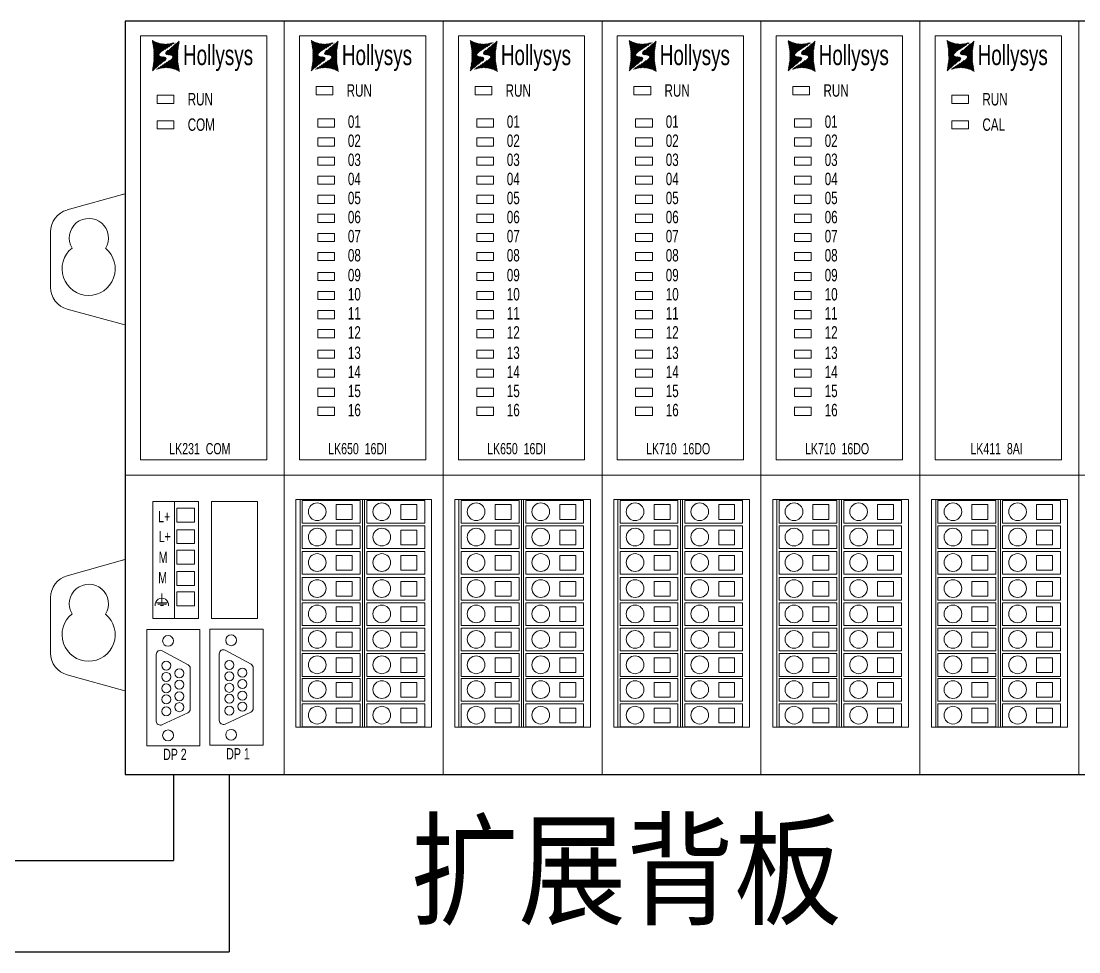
# Model space of a CAD drawing. Header units: millimetres. Extents: x 33157 to 59611, y -29750 to 1750.
# Drawn here: x 58537.1 to 58770, y 713.6 to 918.6 of the extents above; entities that cross this region are included whole.
import ezdxf

# ---------------------------------------------------------------- set-up
doc = ezdxf.new("R2010")
doc.units = ezdxf.units.MM
doc.layers.get('0').update_dxf_attribs({"lineweight": 18})
doc.layers.add('细实线', color=7, linetype='Continuous', lineweight=20)
doc.styles.add('HZ', font='arial.ttf')
doc.styles.add('STYLE1', font='')
doc.styles.get('STYLE1').set_extended_font_data('宋体')

# ---------------------------------------------------------------- blocks, each defined once
blk = doc.blocks.new('*X24')
at = {"color": 0}
for p, q in [((53700.43, 1085.88), (53702.69, 1088.14)), ((53700.5, 1085.8), (53703.43, 1088.72)), ((53700.61, 1085.76), (53703.4, 1088.54)), ((53700.74, 1085.74), (53703.37, 1088.36)), ((53700.88, 1085.72), (53703.34, 1088.18)), ((53701.01, 1085.7), (53703.31, 1088)), ((53701.15, 1085.69), (53703.28, 1087.82)), ((53699.81, 1082.83), (53703.08, 1086.1)), ((53699.98, 1082.85), (53703.08, 1085.95)), ((53700.15, 1082.87), (53703.08, 1085.8)), ((53700.32, 1082.88), (53703.08, 1085.65)), ((53700.41, 1086.01), (53701.82, 1087.42)), ((53700.44, 1086.2), (53700.95, 1086.7)), ((53700.48, 1082.89), (53703.08, 1085.5)), ((53701.28, 1085.67), (53703.26, 1087.64)), ((53701.42, 1085.65), (53703.23, 1087.46)), ((53701.54, 1085.63), (53703.2, 1087.28)), ((53701.66, 1085.59), (53703.17, 1087.1)), ((53701.75, 1085.53), (53703.14, 1086.92)), ((53701.83, 1085.46), (53703.11, 1086.74)), ((53701.9, 1085.38), (53703.08, 1086.56)), ((53701.94, 1085.27), (53703.08, 1086.4)), ((53701.95, 1085.12), (53703.08, 1086.25)), ((53698.86, 1082.64), (53699.41, 1083.19)), ((53699.07, 1082.7), (53699.87, 1083.5)), ((53699.29, 1082.76), (53700.33, 1083.81)), ((53699.47, 1082.8), (53700.79, 1084.11)), ((53699.64, 1082.82), (53701.25, 1084.42)), ((53700.62, 1082.88), (53703.08, 1085.35)), ((53700.75, 1082.87), (53703.09, 1085.2)), ((53700.89, 1082.85), (53703.09, 1085.05)), ((53701.03, 1082.84), (53703.09, 1084.9)), ((53701.17, 1082.83), (53703.09, 1084.74)), ((53701.31, 1082.82), (53703.09, 1084.59)), ((53701.45, 1082.8), (53703.09, 1084.44)), ((53701.58, 1082.78), (53703.09, 1084.29)), ((53701.69, 1082.74), (53703.11, 1084.16)), ((53701.81, 1082.71), (53703.13, 1084.03)), ((53701.93, 1082.68), (53703.15, 1083.9)), ((53702.05, 1082.64), (53703.17, 1083.77)), ((53702.17, 1082.61), (53703.2, 1083.64)), ((53702.29, 1082.58), (53703.22, 1083.51)), ((53702.4, 1082.54), (53703.24, 1083.38)), ((53702.52, 1082.51), (53703.26, 1083.25)), ((53702.62, 1082.46), (53703.28, 1083.12)), ((53698.43, 1082.51), (53698.5, 1082.58)), ((53698.64, 1082.57), (53698.96, 1082.89)), ((53702.72, 1082.41), (53703.31, 1082.99)), ((53702.82, 1082.36), (53703.33, 1082.86)), ((53702.93, 1082.31), (53703.35, 1082.73)), ((53703.03, 1082.26), (53703.37, 1082.6)), ((53703.13, 1082.21), (53703.39, 1082.47)), ((53703.23, 1082.16), (53703.42, 1082.34)), ((53703.33, 1082.1), (53703.44, 1082.21)), ((53703.43, 1082.05), (53703.46, 1082.08))]:
    blk.add_line(p, q, dxfattribs=at)
blk = doc.blocks.new('*X25')
at = {"color": 0}
for p, q in [((53697.47, 1088.84), (53697.51, 1088.88)), ((53697.49, 1088.71), (53697.61, 1088.83)), ((53697.52, 1088.58), (53697.71, 1088.77)), ((53697.54, 1088.45), (53697.81, 1088.72)), ((53697.56, 1088.32), (53697.92, 1088.67)), ((53697.58, 1088.19), (53698.02, 1088.62)), ((53697.6, 1088.06), (53698.12, 1088.57)), ((53697.63, 1087.93), (53698.22, 1088.52)), ((53697.65, 1087.8), (53698.32, 1088.47)), ((53697.67, 1087.67), (53698.42, 1088.42)), ((53697.69, 1087.54), (53698.54, 1088.39)), ((53697.71, 1087.41), (53698.66, 1088.36)), ((53697.74, 1087.28), (53698.78, 1088.32)), ((53697.76, 1087.15), (53698.9, 1088.29)), ((53697.78, 1087.02), (53699.01, 1088.26)), ((53697.8, 1086.89), (53699.13, 1088.22)), ((53697.82, 1086.76), (53699.25, 1088.19)), ((53697.84, 1086.62), (53699.37, 1088.15)), ((53697.84, 1086.47), (53699.5, 1088.13)), ((53697.84, 1086.32), (53699.64, 1088.12)), ((53697.84, 1086.17), (53699.78, 1088.11)), ((53697.84, 1086.02), (53699.92, 1088.09)), ((53697.84, 1085.87), (53700.05, 1088.08)), ((53697.84, 1085.72), (53700.19, 1088.07)), ((53697.84, 1085.57), (53700.33, 1088.06)), ((53697.84, 1085.42), (53700.47, 1088.04)), ((53697.85, 1084.81), (53701.14, 1088.11)), ((53697.85, 1084.96), (53700.97, 1088.09)), ((53697.85, 1085.12), (53700.81, 1088.07)), ((53697.85, 1085.27), (53700.64, 1088.06)), ((53699.75, 1086.56), (53701.31, 1088.12)), ((53700.21, 1086.87), (53701.48, 1088.14)), ((53700.66, 1087.17), (53701.67, 1088.18)), ((53701.12, 1087.48), (53701.89, 1088.25)), ((53701.58, 1087.79), (53702.1, 1088.31)), ((53702.04, 1088.09), (53702.32, 1088.37)), ((53702.5, 1088.4), (53702.53, 1088.44)), ((53697.78, 1083.99), (53699.19, 1085.4)), ((53697.81, 1084.17), (53699.1, 1085.46)), ((53697.84, 1084.35), (53699.04, 1085.55)), ((53697.85, 1084.66), (53698.98, 1085.79)), ((53697.85, 1084.51), (53698.99, 1085.65)), ((53697.5, 1082.19), (53700.44, 1085.13)), ((53697.53, 1082.37), (53700.33, 1085.18)), ((53697.56, 1082.55), (53700.21, 1085.2)), ((53697.58, 1082.73), (53700.07, 1085.21)), ((53697.61, 1082.91), (53699.93, 1085.23)), ((53697.64, 1083.09), (53699.8, 1085.25)), ((53697.67, 1083.27), (53699.67, 1085.27)), ((53697.7, 1083.45), (53699.53, 1085.28)), ((53697.73, 1083.63), (53699.4, 1085.31)), ((53697.75, 1083.81), (53699.29, 1085.34)), ((53698.36, 1082.9), (53700.5, 1085.04)), ((53699.23, 1083.62), (53700.52, 1084.91)), ((53700.1, 1084.34), (53700.46, 1084.7))]:
    blk.add_line(p, q, dxfattribs=at)
blk = doc.blocks.new('lk710')
at = {"layer": '细实线'}
for points in [[(53691.51, 1093.13), (53691.51, 993.13), (53726.51, 993.13), (53726.51, 1093.13)], [(53694.88, 1089.9), (53694.88, 996.45), (53722.68, 996.45), (53722.68, 1089.9)], [(53698.55, 1078.7), (53698.55, 1076.9), (53702.23, 1076.9), (53702.23, 1078.7)], [(53698.92, 1071.6), (53698.92, 1069.8), (53702.6, 1069.8), (53702.6, 1071.6)], [(53698.92, 1067.39), (53698.92, 1065.59), (53702.6, 1065.59), (53702.6, 1067.39)], [(53698.92, 1063.19), (53698.92, 1061.39), (53702.6, 1061.39), (53702.6, 1063.19)], [(53698.92, 1058.98), (53698.92, 1057.18), (53702.6, 1057.18), (53702.6, 1058.98)], [(53698.92, 1054.78), (53698.92, 1052.97), (53702.6, 1052.97), (53702.6, 1054.78)], [(53698.92, 1050.57), (53698.92, 1048.77), (53702.6, 1048.77), (53702.6, 1050.57)], [(53698.92, 1046.37), (53698.92, 1044.56), (53702.6, 1044.56), (53702.6, 1046.37)], [(53698.92, 1042.16), (53698.92, 1040.36), (53702.6, 1040.36), (53702.6, 1042.16)], [(53698.92, 1037.78), (53698.92, 1035.98), (53702.6, 1035.98), (53702.6, 1037.78)], [(53698.92, 1033.57), (53698.92, 1031.77), (53702.6, 1031.77), (53702.6, 1033.57)], [(53698.92, 1029.37), (53698.92, 1027.57), (53702.6, 1027.57), (53702.6, 1029.37)], [(53698.92, 1025.16), (53698.92, 1023.36), (53702.6, 1023.36), (53702.6, 1025.16)], [(53698.92, 1020.67), (53698.92, 1018.87), (53702.6, 1018.87), (53702.6, 1020.67)], [(53698.92, 1016.46), (53698.92, 1014.66), (53702.6, 1014.66), (53702.6, 1016.46)], [(53698.92, 1012.26), (53698.92, 1010.46), (53702.6, 1010.46), (53702.6, 1012.26)], [(53698.92, 1008.05), (53698.92, 1006.25), (53702.6, 1006.25), (53702.6, 1008.05)]]:
    blk.add_lwpolyline(points, close=True, dxfattribs=at)
at = {"color": 0}
for name in ['*X25', '*X24']:
    blk.add_blockref(name, (0, 0), dxfattribs=at)
at = {"color": 7, "linetype": 'Continuous', "style": 'HZ', "width": 0.67}
for s, height, p in [('Hollysys', 4.432, (53704.24, 1083.44)), ('RUN', 2.737, (53705.28, 1076.48)), ('01', 2.737, (53705.55, 1069.62)), ('02', 2.737, (53705.55, 1065.41)), ('03', 2.737, (53705.55, 1061.21)), ('04', 2.737, (53705.55, 1057)), ('05', 2.737, (53705.55, 1052.8)), ('06', 2.737, (53705.55, 1048.59)), ('07', 2.737, (53705.55, 1044.39)), ('08', 2.737, (53705.55, 1040.18)), ('09', 2.737, (53705.55, 1035.8)), ('10', 2.737, (53705.55, 1031.59)), ('11', 2.737, (53705.55, 1027.39)), ('12', 2.737, (53705.55, 1023.18)), ('13', 2.737, (53705.55, 1018.69)), ('14', 2.737, (53705.55, 1014.48)), ('15', 2.737, (53705.55, 1010.28)), ('16', 2.737, (53705.55, 1006.07))]:
    blk.add_text(s, height=height, dxfattribs=at).set_placement(p)
at = {"color": 7, "linetype": 'Continuous', "insert": (53701.22, 997.65), "char_height": 2.4883, "width": 20.7552, "attachment_point": 7, "style": 'HZ'}
blk.add_mtext('{\\W0.67;LK710  16DO}', dxfattribs=at)
blk = doc.blocks.new('*X33')
at = {"color": 0}
for p, q in [((53844.97, 888.84), (53845.01, 888.88)), ((53844.99, 888.71), (53845.11, 888.83)), ((53845.02, 888.58), (53845.21, 888.77)), ((53845.04, 888.45), (53845.31, 888.72)), ((53845.06, 888.32), (53845.42, 888.67)), ((53845.08, 888.19), (53845.52, 888.62)), ((53845.1, 888.06), (53845.62, 888.57)), ((53845.13, 887.93), (53845.72, 888.52)), ((53845.15, 887.8), (53845.82, 888.47)), ((53845.17, 887.67), (53845.92, 888.42)), ((53845.19, 887.54), (53846.04, 888.39)), ((53845.21, 887.41), (53846.16, 888.36)), ((53845.24, 887.28), (53846.28, 888.32)), ((53845.26, 887.15), (53846.4, 888.29)), ((53845.28, 887.02), (53846.51, 888.26)), ((53845.3, 886.89), (53846.63, 888.22)), ((53845.32, 886.76), (53846.75, 888.19)), ((53845.34, 886.62), (53846.87, 888.16)), ((53845.34, 886.47), (53847, 888.13)), ((53845.34, 886.32), (53847.14, 888.12)), ((53845.34, 886.17), (53847.28, 888.11)), ((53845.34, 886.02), (53847.42, 888.09)), ((53845.34, 885.87), (53847.55, 888.08)), ((53845.34, 885.72), (53847.69, 888.07)), ((53845.34, 885.57), (53847.83, 888.06)), ((53845.34, 885.42), (53847.97, 888.04)), ((53845.35, 884.81), (53848.64, 888.11)), ((53845.35, 884.96), (53848.47, 888.09)), ((53845.35, 885.12), (53848.31, 888.07)), ((53845.35, 885.27), (53848.14, 888.06)), ((53847.25, 886.56), (53848.81, 888.12)), ((53847.71, 886.87), (53848.98, 888.14)), ((53848.16, 887.17), (53849.17, 888.18)), ((53848.62, 887.48), (53849.39, 888.25)), ((53849.08, 887.79), (53849.6, 888.31)), ((53849.54, 888.09), (53849.82, 888.37)), ((53850, 888.4), (53850.03, 888.44)), ((53845, 882.19), (53847.94, 885.13)), ((53845.03, 882.37), (53847.83, 885.18)), ((53845.06, 882.55), (53847.71, 885.2)), ((53845.08, 882.73), (53847.57, 885.21)), ((53845.11, 882.91), (53847.43, 885.23)), ((53845.14, 883.09), (53847.3, 885.25)), ((53845.17, 883.27), (53847.17, 885.27)), ((53845.2, 883.45), (53847.03, 885.28)), ((53845.23, 883.63), (53846.9, 885.31)), ((53845.25, 883.81), (53846.79, 885.34)), ((53845.28, 883.99), (53846.69, 885.4)), ((53845.31, 884.17), (53846.6, 885.46)), ((53845.34, 884.35), (53846.54, 885.55)), ((53845.35, 884.66), (53846.48, 885.79)), ((53845.35, 884.51), (53846.49, 885.65)), ((53845.86, 882.9), (53848, 885.04)), ((53846.73, 883.62), (53848.02, 884.91)), ((53847.6, 884.34), (53847.96, 884.7))]:
    blk.add_line(p, q, dxfattribs=at)
blk = doc.blocks.new('*X34')
at = {"color": 0}
for p, q in [((53847.91, 886.01), (53849.32, 887.42)), ((53847.93, 885.88), (53850.19, 888.14)), ((53848, 885.8), (53850.93, 888.72)), ((53848.11, 885.76), (53850.9, 888.54)), ((53848.24, 885.74), (53850.87, 888.36)), ((53848.38, 885.72), (53850.84, 888.18)), ((53848.51, 885.7), (53850.81, 888)), ((53848.65, 885.69), (53850.78, 887.82)), ((53848.78, 885.67), (53850.76, 887.64)), ((53848.92, 885.65), (53850.73, 887.46)), ((53847.31, 882.83), (53850.58, 886.1)), ((53847.48, 882.85), (53850.58, 885.95)), ((53847.65, 882.87), (53850.58, 885.8)), ((53847.82, 882.88), (53850.58, 885.65)), ((53847.94, 886.2), (53848.45, 886.7)), ((53847.98, 882.89), (53850.58, 885.5)), ((53848.12, 882.88), (53850.58, 885.35)), ((53848.25, 882.87), (53850.59, 885.2)), ((53849.04, 885.63), (53850.7, 887.28)), ((53849.16, 885.59), (53850.67, 887.1)), ((53849.25, 885.53), (53850.64, 886.92)), ((53849.33, 885.46), (53850.61, 886.74)), ((53849.4, 885.38), (53850.58, 886.56)), ((53849.44, 885.27), (53850.58, 886.4)), ((53849.45, 885.12), (53850.58, 886.25)), ((53846.14, 882.57), (53846.46, 882.89)), ((53846.36, 882.64), (53846.91, 883.19)), ((53846.57, 882.7), (53847.37, 883.5)), ((53846.79, 882.76), (53847.83, 883.81)), ((53846.97, 882.8), (53848.29, 884.11)), ((53847.14, 882.82), (53848.75, 884.42)), ((53848.39, 882.85), (53850.59, 885.05)), ((53848.53, 882.84), (53850.59, 884.9)), ((53848.67, 882.83), (53850.59, 884.74)), ((53848.81, 882.82), (53850.59, 884.59)), ((53848.95, 882.8), (53850.59, 884.44)), ((53849.08, 882.78), (53850.59, 884.29)), ((53849.19, 882.74), (53850.61, 884.16)), ((53849.31, 882.71), (53850.63, 884.03)), ((53849.43, 882.68), (53850.65, 883.9)), ((53849.55, 882.64), (53850.67, 883.77)), ((53849.67, 882.61), (53850.7, 883.64)), ((53849.79, 882.58), (53850.72, 883.51)), ((53849.9, 882.54), (53850.74, 883.38)), ((53850.02, 882.51), (53850.76, 883.25)), ((53850.12, 882.46), (53850.78, 883.12)), ((53850.22, 882.41), (53850.81, 882.99)), ((53850.32, 882.36), (53850.83, 882.86)), ((53845.93, 882.51), (53846, 882.58)), ((53850.43, 882.31), (53850.85, 882.73)), ((53850.53, 882.26), (53850.87, 882.6)), ((53850.63, 882.21), (53850.89, 882.47)), ((53850.73, 882.16), (53850.92, 882.34)), ((53850.83, 882.1), (53850.94, 882.21)), ((53850.93, 882.05), (53850.96, 882.08))]:
    blk.add_line(p, q, dxfattribs=at)
blk = doc.blocks.new('LK411')
at = {"layer": '细实线'}
for points in [[(53839.01, 893.13), (53839.01, 793.13), (53874.01, 793.13), (53874.01, 893.13)], [(53842.38, 889.9), (53842.38, 796.45), (53870.18, 796.45), (53870.18, 889.9)], [(53846.05, 876.78), (53846.05, 874.98), (53849.73, 874.98), (53849.73, 876.78)], [(53846.05, 871.18), (53846.05, 869.38), (53849.73, 869.38), (53849.73, 871.18)]]:
    blk.add_lwpolyline(points, close=True, dxfattribs=at)
at = {"color": 0}
for name in ['*X33', '*X34']:
    blk.add_blockref(name, (0, 0), dxfattribs=at)
at = {"color": 7, "linetype": 'Continuous', "style": 'HZ', "width": 0.67}
for s, height, p in [('Hollysys', 4.432, (53851.74, 883.44)), ('RUN', 2.737, (53852.78, 874.55)), ('CAL', 2.737, (53852.78, 868.96))]:
    blk.add_text(s, height=height, dxfattribs=at).set_placement(p)
at = {"color": 7, "linetype": 'Continuous', "insert": (53850.14, 797.65), "char_height": 2.4883, "width": 16.72, "attachment_point": 7, "style": 'HZ'}
blk.add_mtext('{\\W0.67;LK411  8AI}', dxfattribs=at)
blk = doc.blocks.new('*X63')
at = {"color": 0}
for p, q in [((53844.97, 1288.84), (53845.01, 1288.88)), ((53844.99, 1288.71), (53845.11, 1288.83)), ((53845.02, 1288.58), (53845.21, 1288.77)), ((53845.04, 1288.45), (53845.31, 1288.72)), ((53845.06, 1288.32), (53845.42, 1288.67)), ((53845.08, 1288.19), (53845.52, 1288.62)), ((53845.1, 1288.06), (53845.62, 1288.57)), ((53845.13, 1287.93), (53845.72, 1288.52)), ((53845.15, 1287.8), (53845.82, 1288.47)), ((53845.17, 1287.67), (53845.92, 1288.42)), ((53845.19, 1287.54), (53846.04, 1288.39)), ((53845.21, 1287.41), (53846.16, 1288.36)), ((53845.24, 1287.28), (53846.28, 1288.32)), ((53845.26, 1287.15), (53846.4, 1288.29)), ((53845.28, 1287.02), (53846.51, 1288.26)), ((53845.3, 1286.89), (53846.63, 1288.22)), ((53845.32, 1286.76), (53846.75, 1288.19)), ((53845.34, 1286.62), (53846.87, 1288.15)), ((53845.34, 1286.47), (53847, 1288.13)), ((53845.34, 1286.32), (53847.14, 1288.12)), ((53845.34, 1286.17), (53847.28, 1288.11)), ((53845.34, 1286.02), (53847.42, 1288.09)), ((53845.34, 1285.87), (53847.55, 1288.08)), ((53845.34, 1285.72), (53847.69, 1288.07)), ((53845.34, 1285.57), (53847.83, 1288.06)), ((53845.34, 1285.42), (53847.97, 1288.04)), ((53845.35, 1284.81), (53848.64, 1288.11)), ((53845.35, 1284.96), (53848.47, 1288.09)), ((53845.35, 1285.12), (53848.31, 1288.07)), ((53845.35, 1285.27), (53848.14, 1288.06)), ((53847.25, 1286.56), (53848.81, 1288.12)), ((53847.71, 1286.87), (53848.98, 1288.14)), ((53848.16, 1287.17), (53849.17, 1288.18)), ((53848.62, 1287.48), (53849.39, 1288.25)), ((53849.08, 1287.79), (53849.6, 1288.31)), ((53849.54, 1288.09), (53849.82, 1288.37)), ((53850, 1288.4), (53850.03, 1288.44)), ((53845.35, 1284.66), (53846.48, 1285.79)), ((53845, 1282.19), (53847.94, 1285.13)), ((53845.03, 1282.37), (53847.83, 1285.18)), ((53845.06, 1282.55), (53847.71, 1285.2)), ((53845.08, 1282.73), (53847.57, 1285.21)), ((53845.11, 1282.91), (53847.43, 1285.23)), ((53845.14, 1283.09), (53847.3, 1285.25)), ((53845.17, 1283.27), (53847.17, 1285.27)), ((53845.2, 1283.45), (53847.03, 1285.28)), ((53845.23, 1283.63), (53846.9, 1285.31)), ((53845.25, 1283.81), (53846.79, 1285.34)), ((53845.28, 1283.99), (53846.69, 1285.4)), ((53845.31, 1284.17), (53846.6, 1285.46)), ((53845.34, 1284.35), (53846.54, 1285.55)), ((53845.35, 1284.51), (53846.49, 1285.65)), ((53845.86, 1282.9), (53848, 1285.04)), ((53846.73, 1283.62), (53848.02, 1284.91)), ((53847.6, 1284.34), (53847.96, 1284.7))]:
    blk.add_line(p, q, dxfattribs=at)
blk = doc.blocks.new('*X64')
at = {"color": 0}
for p, q in [((53847.93, 1285.88), (53850.19, 1288.14)), ((53848, 1285.8), (53850.93, 1288.72)), ((53848.11, 1285.76), (53850.9, 1288.54)), ((53848.24, 1285.74), (53850.87, 1288.36)), ((53848.38, 1285.72), (53850.84, 1288.18)), ((53847.31, 1282.83), (53850.58, 1286.1)), ((53847.48, 1282.85), (53850.58, 1285.95)), ((53847.65, 1282.87), (53850.58, 1285.8)), ((53847.91, 1286.01), (53849.32, 1287.42)), ((53847.94, 1286.2), (53848.45, 1286.7)), ((53848.51, 1285.7), (53850.81, 1288)), ((53848.65, 1285.69), (53850.78, 1287.82)), ((53848.78, 1285.67), (53850.76, 1287.64)), ((53848.92, 1285.65), (53850.73, 1287.46)), ((53849.04, 1285.63), (53850.7, 1287.28)), ((53849.16, 1285.59), (53850.67, 1287.1)), ((53849.25, 1285.53), (53850.64, 1286.92)), ((53849.33, 1285.46), (53850.61, 1286.74)), ((53849.4, 1285.38), (53850.58, 1286.56)), ((53849.44, 1285.27), (53850.58, 1286.4)), ((53849.45, 1285.12), (53850.58, 1286.25)), ((53846.57, 1282.7), (53847.37, 1283.5)), ((53846.79, 1282.76), (53847.83, 1283.81)), ((53846.97, 1282.8), (53848.29, 1284.11)), ((53847.14, 1282.82), (53848.75, 1284.42)), ((53847.82, 1282.88), (53850.58, 1285.65)), ((53847.98, 1282.89), (53850.58, 1285.5)), ((53848.12, 1282.88), (53850.58, 1285.35)), ((53848.25, 1282.87), (53850.59, 1285.2)), ((53848.39, 1282.85), (53850.59, 1285.05)), ((53848.53, 1282.84), (53850.59, 1284.9)), ((53848.67, 1282.83), (53850.59, 1284.74)), ((53848.81, 1282.82), (53850.59, 1284.59)), ((53848.95, 1282.8), (53850.59, 1284.44)), ((53849.08, 1282.78), (53850.59, 1284.29)), ((53849.19, 1282.74), (53850.61, 1284.16)), ((53849.31, 1282.71), (53850.63, 1284.03)), ((53849.43, 1282.68), (53850.65, 1283.9)), ((53849.55, 1282.64), (53850.67, 1283.77)), ((53849.67, 1282.61), (53850.7, 1283.64)), ((53849.79, 1282.58), (53850.72, 1283.51)), ((53849.9, 1282.54), (53850.74, 1283.38)), ((53845.93, 1282.51), (53846, 1282.58)), ((53846.14, 1282.57), (53846.46, 1282.89)), ((53846.36, 1282.64), (53846.91, 1283.19)), ((53850.02, 1282.51), (53850.76, 1283.25)), ((53850.12, 1282.46), (53850.78, 1283.12)), ((53850.22, 1282.41), (53850.81, 1282.99)), ((53850.32, 1282.36), (53850.83, 1282.86)), ((53850.43, 1282.31), (53850.85, 1282.73)), ((53850.53, 1282.26), (53850.87, 1282.6)), ((53850.63, 1282.21), (53850.89, 1282.47)), ((53850.73, 1282.16), (53850.92, 1282.34)), ((53850.83, 1282.1), (53850.94, 1282.21)), ((53850.93, 1282.05), (53850.96, 1282.08))]:
    blk.add_line(p, q, dxfattribs=at)
blk = doc.blocks.new('LK650')
at = {"layer": '细实线'}
for points in [[(53839.01, 1293.13), (53839.01, 1193.13), (53874.01, 1193.13), (53874.01, 1293.13)], [(53842.38, 1289.9), (53842.38, 1196.45), (53870.18, 1196.45), (53870.18, 1289.9)], [(53846.05, 1278.7), (53846.05, 1276.9), (53849.73, 1276.9), (53849.73, 1278.7)], [(53846.42, 1271.6), (53846.42, 1269.8), (53850.1, 1269.8), (53850.1, 1271.6)], [(53846.42, 1267.39), (53846.42, 1265.59), (53850.1, 1265.59), (53850.1, 1267.39)], [(53846.42, 1263.19), (53846.42, 1261.39), (53850.1, 1261.39), (53850.1, 1263.19)], [(53846.42, 1258.98), (53846.42, 1257.18), (53850.1, 1257.18), (53850.1, 1258.98)], [(53846.42, 1254.78), (53846.42, 1252.97), (53850.1, 1252.97), (53850.1, 1254.78)], [(53846.42, 1250.57), (53846.42, 1248.77), (53850.1, 1248.77), (53850.1, 1250.57)], [(53846.42, 1246.37), (53846.42, 1244.56), (53850.1, 1244.56), (53850.1, 1246.37)], [(53846.42, 1242.16), (53846.42, 1240.36), (53850.1, 1240.36), (53850.1, 1242.16)], [(53846.42, 1237.78), (53846.42, 1235.98), (53850.1, 1235.98), (53850.1, 1237.78)], [(53846.42, 1233.57), (53846.42, 1231.77), (53850.1, 1231.77), (53850.1, 1233.57)], [(53846.42, 1229.37), (53846.42, 1227.57), (53850.1, 1227.57), (53850.1, 1229.37)], [(53846.42, 1225.16), (53846.42, 1223.36), (53850.1, 1223.36), (53850.1, 1225.16)], [(53846.42, 1220.67), (53846.42, 1218.87), (53850.1, 1218.87), (53850.1, 1220.67)], [(53846.42, 1216.46), (53846.42, 1214.66), (53850.1, 1214.66), (53850.1, 1216.46)], [(53846.42, 1212.26), (53846.42, 1210.46), (53850.1, 1210.46), (53850.1, 1212.26)], [(53846.42, 1208.05), (53846.42, 1206.25), (53850.1, 1206.25), (53850.1, 1208.05)]]:
    blk.add_lwpolyline(points, close=True, dxfattribs=at)
at = {"color": 0}
for name in ['*X63', '*X64']:
    blk.add_blockref(name, (0, 0), dxfattribs=at)
at = {"color": 7, "linetype": 'Continuous', "style": 'HZ', "width": 0.67}
for s, height, p in [('Hollysys', 4.432, (53851.74, 1283.44)), ('RUN', 2.737, (53852.78, 1276.48)), ('01', 2.737, (53853.05, 1269.62)), ('02', 2.737, (53853.05, 1265.41)), ('03', 2.737, (53853.05, 1261.21)), ('04', 2.737, (53853.05, 1257)), ('05', 2.737, (53853.05, 1252.8)), ('06', 2.737, (53853.05, 1248.59)), ('07', 2.737, (53853.05, 1244.39)), ('08', 2.737, (53853.05, 1240.18)), ('09', 2.737, (53853.05, 1235.8)), ('10', 2.737, (53853.05, 1231.59)), ('11', 2.737, (53853.05, 1227.39)), ('12', 2.737, (53853.05, 1223.18)), ('13', 2.737, (53853.05, 1218.69)), ('14', 2.737, (53853.05, 1214.48)), ('15', 2.737, (53853.05, 1210.28)), ('16', 2.737, (53853.05, 1206.07))]:
    blk.add_text(s, height=height, dxfattribs=at).set_placement(p)
at = {"color": 7, "linetype": 'Continuous', "insert": (53848.72, 1197.65), "char_height": 2.4883, "width": 18.851, "attachment_point": 7, "style": 'HZ'}
blk.add_mtext('{\\W0.67;LK650  16DI}', dxfattribs=at)
blk = doc.blocks.new('*X48')
at = {"color": 0}
for p, q in [((53697.47, 288.84), (53697.51, 288.88)), ((53697.49, 288.71), (53697.61, 288.83)), ((53697.52, 288.58), (53697.71, 288.77)), ((53697.54, 288.45), (53697.81, 288.72)), ((53697.56, 288.32), (53697.92, 288.67)), ((53697.58, 288.19), (53698.02, 288.62)), ((53697.6, 288.06), (53698.12, 288.57)), ((53697.63, 287.93), (53698.22, 288.52)), ((53697.65, 287.8), (53698.32, 288.47)), ((53697.67, 287.67), (53698.42, 288.42)), ((53697.69, 287.54), (53698.54, 288.39)), ((53697.71, 287.41), (53698.66, 288.36)), ((53697.74, 287.28), (53698.78, 288.32)), ((53697.76, 287.15), (53698.9, 288.29)), ((53697.78, 287.02), (53699.01, 288.26)), ((53697.8, 286.89), (53699.13, 288.22)), ((53697.82, 286.76), (53699.25, 288.19)), ((53697.84, 286.62), (53699.37, 288.16)), ((53697.84, 286.47), (53699.5, 288.13)), ((53697.84, 286.32), (53699.64, 288.12)), ((53697.84, 286.17), (53699.78, 288.11)), ((53697.84, 286.02), (53699.92, 288.09)), ((53697.84, 285.87), (53700.05, 288.08)), ((53697.84, 285.72), (53700.19, 288.07)), ((53697.84, 285.57), (53700.33, 288.06)), ((53697.84, 285.42), (53700.47, 288.04)), ((53697.85, 284.81), (53701.14, 288.11)), ((53697.85, 284.96), (53700.97, 288.09)), ((53697.85, 285.12), (53700.81, 288.07)), ((53697.85, 285.27), (53700.64, 288.06)), ((53699.75, 286.56), (53701.31, 288.12)), ((53700.21, 286.87), (53701.48, 288.14)), ((53700.66, 287.17), (53701.67, 288.18)), ((53701.12, 287.48), (53701.89, 288.25)), ((53701.58, 287.79), (53702.1, 288.31)), ((53702.04, 288.09), (53702.32, 288.37)), ((53702.5, 288.4), (53702.53, 288.44)), ((53697.5, 282.19), (53700.44, 285.13)), ((53697.53, 282.37), (53700.33, 285.18)), ((53697.56, 282.55), (53700.21, 285.2)), ((53697.58, 282.73), (53700.07, 285.21)), ((53697.61, 282.91), (53699.93, 285.23)), ((53697.64, 283.09), (53699.8, 285.25)), ((53697.67, 283.27), (53699.67, 285.27)), ((53697.7, 283.45), (53699.53, 285.28)), ((53697.73, 283.63), (53699.4, 285.31)), ((53697.75, 283.81), (53699.29, 285.34)), ((53697.78, 283.99), (53699.19, 285.4)), ((53697.81, 284.17), (53699.1, 285.46)), ((53697.84, 284.35), (53699.04, 285.55)), ((53697.85, 284.66), (53698.98, 285.79)), ((53697.85, 284.51), (53698.99, 285.65)), ((53698.36, 282.9), (53700.5, 285.04)), ((53699.23, 283.62), (53700.52, 284.91)), ((53700.1, 284.34), (53700.46, 284.7))]:
    blk.add_line(p, q, dxfattribs=at)
blk = doc.blocks.new('*X49')
at = {"color": 0}
for p, q in [((53700.41, 286.01), (53701.82, 287.42)), ((53700.43, 285.88), (53702.69, 288.14)), ((53700.44, 286.2), (53700.95, 286.7)), ((53700.5, 285.8), (53703.43, 288.72)), ((53700.61, 285.76), (53703.4, 288.54)), ((53700.74, 285.74), (53703.37, 288.36)), ((53700.88, 285.72), (53703.34, 288.18)), ((53701.01, 285.7), (53703.31, 288)), ((53701.15, 285.69), (53703.28, 287.82)), ((53701.28, 285.67), (53703.26, 287.64)), ((53701.42, 285.65), (53703.23, 287.46)), ((53701.54, 285.63), (53703.2, 287.28)), ((53701.66, 285.59), (53703.17, 287.1)), ((53701.75, 285.53), (53703.14, 286.92)), ((53701.83, 285.46), (53703.11, 286.74)), ((53701.9, 285.38), (53703.08, 286.56)), ((53699.64, 282.82), (53701.25, 284.42)), ((53699.81, 282.83), (53703.08, 286.1)), ((53699.98, 282.85), (53703.08, 285.95)), ((53700.15, 282.87), (53703.08, 285.8)), ((53700.32, 282.88), (53703.08, 285.65)), ((53700.48, 282.89), (53703.08, 285.5)), ((53700.62, 282.88), (53703.08, 285.35)), ((53700.75, 282.87), (53703.09, 285.2)), ((53700.89, 282.85), (53703.09, 285.05)), ((53701.03, 282.84), (53703.09, 284.9)), ((53701.17, 282.83), (53703.09, 284.74)), ((53701.31, 282.82), (53703.09, 284.59)), ((53701.45, 282.8), (53703.09, 284.44)), ((53701.58, 282.78), (53703.09, 284.29)), ((53701.69, 282.74), (53703.11, 284.16)), ((53701.94, 285.27), (53703.08, 286.4)), ((53701.95, 285.12), (53703.08, 286.25)), ((53698.43, 282.51), (53698.5, 282.58)), ((53698.64, 282.57), (53698.96, 282.89)), ((53698.86, 282.64), (53699.41, 283.19)), ((53699.07, 282.7), (53699.87, 283.5)), ((53699.29, 282.76), (53700.33, 283.81)), ((53699.47, 282.8), (53700.79, 284.11)), ((53701.81, 282.71), (53703.13, 284.03)), ((53701.93, 282.68), (53703.15, 283.9)), ((53702.05, 282.64), (53703.17, 283.77)), ((53702.17, 282.61), (53703.2, 283.64)), ((53702.29, 282.58), (53703.22, 283.51)), ((53702.4, 282.54), (53703.24, 283.38)), ((53702.52, 282.51), (53703.26, 283.25)), ((53702.62, 282.46), (53703.28, 283.12)), ((53702.72, 282.41), (53703.31, 282.99)), ((53702.82, 282.36), (53703.33, 282.86)), ((53702.93, 282.31), (53703.35, 282.73)), ((53703.03, 282.26), (53703.37, 282.6)), ((53703.13, 282.21), (53703.39, 282.47)), ((53703.23, 282.16), (53703.42, 282.34)), ((53703.33, 282.1), (53703.44, 282.21)), ((53703.43, 282.05), (53703.46, 282.08))]:
    blk.add_line(p, q, dxfattribs=at)
blk = doc.blocks.new('LK231')
at = {"layer": '细实线'}
for points in [[(53691.51, 293.13), (53691.51, 193.13), (53726.51, 193.13), (53726.51, 293.13)], [(53694.88, 289.9), (53694.88, 196.46), (53722.68, 196.46), (53722.68, 289.9)], [(53698.55, 276.78), (53698.55, 274.98), (53702.23, 274.98), (53702.23, 276.78)], [(53698.55, 271.18), (53698.55, 269.38), (53702.23, 269.38), (53702.23, 271.18)]]:
    blk.add_lwpolyline(points, close=True, dxfattribs=at)
at = {"color": 0}
for name in ['*X48', '*X49']:
    blk.add_blockref(name, (0, 0), dxfattribs=at)
at = {"color": 7, "linetype": 'Continuous', "style": 'HZ', "width": 0.67}
for s, height, p in [('Hollysys', 4.432, (53704.24, 283.44)), ('RUN', 2.737, (53705.28, 274.56)), ('COM', 2.737, (53705.28, 268.96))]:
    blk.add_text(s, height=height, dxfattribs=at).set_placement(p)
at = {"color": 7, "linetype": 'Continuous', "insert": (53701.22, 197.65), "char_height": 2.4883, "width": 19.6744, "attachment_point": 7, "style": 'HZ'}
blk.add_mtext('{\\W0.67;LK231  COM}', dxfattribs=at)

msp = doc.modelspace()

# ---------------------------------------------------------------- linework, layer by layer
for p, q in [((58594.97, 918.64), (58594.97, 752.64)), ((58629.97, 918.64), (58629.97, 752.64)), ((58664.97, 918.64), (58664.97, 752.64)), ((58664.97, 918.64), (58664.97, 752.64)), ((58664.97, 918.64), (58664.97, 752.64)), ((58699.97, 918.64), (58699.97, 752.64)), ((58734.97, 918.64), (58734.97, 752.64)), ((58734.97, 918.64), (58734.97, 752.64)), ((58769.97, 918.64), (58769.97, 752.64)), ((58547.18, 877.03), (58559.92, 880.61)), ((58559.54, 880.46), (58559.38, 880.46)), ((58543.54, 872.21), (58543.54, 860.01)), ((58547.22, 855.19), (58559.92, 851.72)), ((58559.97, 818.64), (58944.97, 818.64)), ((58598.47, 813.23), (58598.47, 763.09)), ((58598.47, 813.23), (58612.22, 813.23)), ((58612.22, 813.23), (58625.96, 813.23)), ((58612.22, 813.23), (58612.22, 763.09)), ((58612.7, 813.23), (58612.7, 763.09)), ((58633.47, 813.23), (58647.22, 813.23)), ((58633.47, 813.23), (58633.47, 763.09)), ((58647.22, 813.23), (58647.22, 763.09)), ((58647.22, 813.23), (58660.96, 813.23)), ((58647.7, 813.23), (58647.7, 763.09)), ((58668.47, 813.23), (58682.22, 813.23)), ((58668.47, 813.23), (58668.47, 763.09)), ((58682.22, 813.23), (58682.22, 763.09)), ((58682.22, 813.23), (58695.96, 813.23)), ((58682.7, 813.23), (58682.7, 763.09)), ((58703.47, 813.23), (58703.47, 763.09)), ((58703.47, 813.23), (58717.22, 813.23)), ((58717.22, 813.23), (58730.96, 813.23)), ((58717.22, 813.23), (58717.22, 763.09)), ((58717.7, 813.23), (58717.7, 763.09)), ((58738.47, 813.23), (58738.47, 763.09)), ((58738.47, 813.23), (58752.22, 813.23)), ((58752.22, 813.23), (58765.96, 813.23)), ((58752.22, 813.23), (58752.22, 763.09)), ((58752.7, 813.23), (58752.7, 763.09)), ((58570.8, 812.81), (58570.8, 786.99)), ((58547.18, 796.42), (58559.92, 800.01)), ((58559.54, 799.86), (58559.38, 799.86)), ((58568.04, 790.49), (58568.04, 792.56)), ((58543.54, 791.61), (58543.54, 779.41)), ((58566.86, 790.49), (58569.24, 790.49)), ((58567.13, 790.2), (58569.05, 790.2)), ((58567.73, 789.92), (58568.37, 789.92)), ((58566.8, 779.12), (58566.8, 764.43)), ((58568.12, 779.9), (58573.82, 776.81)), ((58580.69, 779.25), (58580.69, 764.57)), ((58582.01, 780.04), (58587.7, 776.95)), ((58574.29, 767.08), (58574.29, 776.03)), ((58588.17, 767.21), (58588.17, 776.16)), ((58547.22, 774.59), (58559.92, 771.12)), ((58581.96, 763.75), (58587.65, 766.4)), ((58568.07, 763.62), (58573.77, 766.27)), ((58559.97, 752.64), (58597.97, 752.64))]:
    msp.add_line(p, q)
at = {"lineweight": 30}
msp.add_lwpolyline([(58944.97, 918.64), (58559.97, 918.64), (58559.97, 752.64), (58944.97, 752.64)], dxfattribs=at)
for points in [[(58597.56, 813.23), (58597.56, 763.09), (58627.44, 763.09), (58627.44, 813.23)], [(58598.95, 813.02), (58598.95, 808.02), (58611.7, 808.02), (58611.7, 813.02)], [(58613.19, 813.02), (58613.19, 808.02), (58625.93, 808.02), (58625.93, 813.02)], [(58632.56, 813.23), (58632.56, 763.09), (58662.44, 763.09), (58662.44, 813.23)], [(58633.95, 813.02), (58633.95, 808.02), (58646.7, 808.02), (58646.7, 813.02)], [(58648.19, 813.02), (58648.19, 808.02), (58660.93, 808.02), (58660.93, 813.02)], [(58667.56, 813.23), (58667.56, 763.09), (58697.44, 763.09), (58697.44, 813.23)], [(58668.95, 813.02), (58668.95, 808.02), (58681.7, 808.02), (58681.7, 813.02)], [(58683.19, 813.02), (58683.19, 808.02), (58695.93, 808.02), (58695.93, 813.02)], [(58702.56, 813.23), (58702.56, 763.09), (58732.44, 763.09), (58732.44, 813.23)], [(58703.95, 813.02), (58703.95, 808.02), (58716.7, 808.02), (58716.7, 813.02)], [(58718.19, 813.02), (58718.19, 808.02), (58730.93, 808.02), (58730.93, 813.02)], [(58737.56, 813.23), (58737.56, 763.09), (58767.44, 763.09), (58767.44, 813.23)], [(58738.95, 813.02), (58738.95, 808.02), (58751.7, 808.02), (58751.7, 813.02)], [(58753.19, 813.02), (58753.19, 808.02), (58765.93, 808.02), (58765.93, 813.02)], [(58566.04, 812.81), (58566.04, 786.99), (58576.1, 786.99), (58576.1, 812.81)], [(58571.31, 811.34), (58571.31, 808.26), (58575.24, 808.26), (58575.24, 811.34)], [(58579.01, 812.81), (58579.01, 786.99), (58589.07, 786.99), (58589.07, 812.81)], [(58606.43, 812.12), (58606.43, 808.87), (58609.95, 808.87), (58609.95, 812.12)], [(58620.66, 812.12), (58620.66, 808.87), (58624.18, 808.87), (58624.18, 812.12)], [(58641.43, 812.12), (58641.43, 808.87), (58644.95, 808.87), (58644.95, 812.12)], [(58655.66, 812.12), (58655.66, 808.87), (58659.18, 808.87), (58659.18, 812.12)], [(58676.43, 812.12), (58676.43, 808.87), (58679.95, 808.87), (58679.95, 812.12)], [(58690.66, 812.12), (58690.66, 808.87), (58694.18, 808.87), (58694.18, 812.12)], [(58711.43, 812.12), (58711.43, 808.87), (58714.95, 808.87), (58714.95, 812.12)], [(58725.66, 812.12), (58725.66, 808.87), (58729.18, 808.87), (58729.18, 812.12)], [(58746.43, 812.12), (58746.43, 808.87), (58749.95, 808.87), (58749.95, 812.12)], [(58760.66, 812.12), (58760.66, 808.87), (58764.18, 808.87), (58764.18, 812.12)], [(58571.31, 806.59), (58571.31, 803.52), (58575.24, 803.52), (58575.24, 806.59)], [(58598.95, 807.42), (58598.95, 802.42), (58611.7, 802.42), (58611.7, 807.42)], [(58606.43, 806.52), (58606.43, 803.27), (58609.95, 803.27), (58609.95, 806.52)], [(58613.19, 807.42), (58613.19, 802.42), (58625.93, 802.42), (58625.93, 807.42)], [(58620.66, 806.52), (58620.66, 803.27), (58624.18, 803.27), (58624.18, 806.52)], [(58633.95, 807.42), (58633.95, 802.42), (58646.7, 802.42), (58646.7, 807.42)], [(58641.43, 806.52), (58641.43, 803.27), (58644.95, 803.27), (58644.95, 806.52)], [(58648.19, 807.42), (58648.19, 802.42), (58660.93, 802.42), (58660.93, 807.42)], [(58655.66, 806.52), (58655.66, 803.27), (58659.18, 803.27), (58659.18, 806.52)], [(58668.95, 807.42), (58668.95, 802.42), (58681.7, 802.42), (58681.7, 807.42)], [(58676.43, 806.52), (58676.43, 803.27), (58679.95, 803.27), (58679.95, 806.52)], [(58683.19, 807.42), (58683.19, 802.42), (58695.93, 802.42), (58695.93, 807.42)], [(58690.66, 806.52), (58690.66, 803.27), (58694.18, 803.27), (58694.18, 806.52)], [(58703.95, 807.42), (58703.95, 802.42), (58716.7, 802.42), (58716.7, 807.42)], [(58711.43, 806.52), (58711.43, 803.27), (58714.95, 803.27), (58714.95, 806.52)], [(58718.19, 807.42), (58718.19, 802.42), (58730.93, 802.42), (58730.93, 807.42)], [(58725.66, 806.52), (58725.66, 803.27), (58729.18, 803.27), (58729.18, 806.52)], [(58738.95, 807.42), (58738.95, 802.42), (58751.7, 802.42), (58751.7, 807.42)], [(58746.43, 806.52), (58746.43, 803.27), (58749.95, 803.27), (58749.95, 806.52)], [(58753.19, 807.42), (58753.19, 802.42), (58765.93, 802.42), (58765.93, 807.42)], [(58760.66, 806.52), (58760.66, 803.27), (58764.18, 803.27), (58764.18, 806.52)], [(58571.31, 802.11), (58571.31, 799.03), (58575.24, 799.03), (58575.24, 802.11)], [(58598.95, 801.82), (58598.95, 796.82), (58611.7, 796.82), (58611.7, 801.82)], [(58613.19, 801.82), (58613.19, 796.82), (58625.93, 796.82), (58625.93, 801.82)], [(58633.95, 801.82), (58633.95, 796.82), (58646.7, 796.82), (58646.7, 801.82)], [(58648.19, 801.82), (58648.19, 796.82), (58660.93, 796.82), (58660.93, 801.82)], [(58668.95, 801.82), (58668.95, 796.82), (58681.7, 796.82), (58681.7, 801.82)], [(58683.19, 801.82), (58683.19, 796.82), (58695.93, 796.82), (58695.93, 801.82)], [(58703.95, 801.82), (58703.95, 796.82), (58716.7, 796.82), (58716.7, 801.82)], [(58718.19, 801.82), (58718.19, 796.82), (58730.93, 796.82), (58730.93, 801.82)], [(58738.95, 801.82), (58738.95, 796.82), (58751.7, 796.82), (58751.7, 801.82)], [(58753.19, 801.82), (58753.19, 796.82), (58765.93, 796.82), (58765.93, 801.82)], [(58606.43, 800.93), (58606.43, 797.67), (58609.95, 797.67), (58609.95, 800.93)], [(58620.66, 800.93), (58620.66, 797.67), (58624.18, 797.67), (58624.18, 800.93)], [(58641.43, 800.93), (58641.43, 797.67), (58644.95, 797.67), (58644.95, 800.93)], [(58655.66, 800.93), (58655.66, 797.67), (58659.18, 797.67), (58659.18, 800.93)], [(58676.43, 800.93), (58676.43, 797.67), (58679.95, 797.67), (58679.95, 800.93)], [(58690.66, 800.93), (58690.66, 797.67), (58694.18, 797.67), (58694.18, 800.93)], [(58711.43, 800.93), (58711.43, 797.67), (58714.95, 797.67), (58714.95, 800.93)], [(58725.66, 800.93), (58725.66, 797.67), (58729.18, 797.67), (58729.18, 800.93)], [(58746.43, 800.93), (58746.43, 797.67), (58749.95, 797.67), (58749.95, 800.93)], [(58760.66, 800.93), (58760.66, 797.67), (58764.18, 797.67), (58764.18, 800.93)], [(58571.31, 797.36), (58571.31, 794.29), (58575.24, 794.29), (58575.24, 797.36)], [(58598.95, 796.09), (58598.95, 791.09), (58611.7, 791.09), (58611.7, 796.09)], [(58606.43, 795.2), (58606.43, 791.94), (58609.95, 791.94), (58609.95, 795.2)], [(58613.19, 796.09), (58613.19, 791.09), (58625.93, 791.09), (58625.93, 796.09)], [(58620.66, 795.2), (58620.66, 791.94), (58624.18, 791.94), (58624.18, 795.2)], [(58633.95, 796.09), (58633.95, 791.09), (58646.7, 791.09), (58646.7, 796.09)], [(58641.43, 795.2), (58641.43, 791.94), (58644.95, 791.94), (58644.95, 795.2)], [(58648.19, 796.09), (58648.19, 791.09), (58660.93, 791.09), (58660.93, 796.09)], [(58655.66, 795.2), (58655.66, 791.94), (58659.18, 791.94), (58659.18, 795.2)], [(58668.95, 796.09), (58668.95, 791.09), (58681.7, 791.09), (58681.7, 796.09)], [(58676.43, 795.2), (58676.43, 791.94), (58679.95, 791.94), (58679.95, 795.2)], [(58683.19, 796.09), (58683.19, 791.09), (58695.93, 791.09), (58695.93, 796.09)], [(58690.66, 795.2), (58690.66, 791.94), (58694.18, 791.94), (58694.18, 795.2)], [(58703.95, 796.09), (58703.95, 791.09), (58716.7, 791.09), (58716.7, 796.09)], [(58711.43, 795.2), (58711.43, 791.94), (58714.95, 791.94), (58714.95, 795.2)], [(58718.19, 796.09), (58718.19, 791.09), (58730.93, 791.09), (58730.93, 796.09)], [(58725.66, 795.2), (58725.66, 791.94), (58729.18, 791.94), (58729.18, 795.2)], [(58738.95, 796.09), (58738.95, 791.09), (58751.7, 791.09), (58751.7, 796.09)], [(58746.43, 795.2), (58746.43, 791.94), (58749.95, 791.94), (58749.95, 795.2)], [(58753.19, 796.09), (58753.19, 791.09), (58765.93, 791.09), (58765.93, 796.09)], [(58760.66, 795.2), (58760.66, 791.94), (58764.18, 791.94), (58764.18, 795.2)], [(58571.31, 792.92), (58571.31, 789.84), (58575.24, 789.84), (58575.24, 792.92)], [(58598.95, 790.49), (58598.95, 785.49), (58611.7, 785.49), (58611.7, 790.49)], [(58606.43, 789.6), (58606.43, 786.34), (58609.95, 786.34), (58609.95, 789.6)], [(58613.19, 790.49), (58613.19, 785.49), (58625.93, 785.49), (58625.93, 790.49)], [(58620.66, 789.6), (58620.66, 786.34), (58624.18, 786.34), (58624.18, 789.6)], [(58633.95, 790.49), (58633.95, 785.49), (58646.7, 785.49), (58646.7, 790.49)], [(58641.43, 789.6), (58641.43, 786.34), (58644.95, 786.34), (58644.95, 789.6)], [(58648.19, 790.49), (58648.19, 785.49), (58660.93, 785.49), (58660.93, 790.49)], [(58655.66, 789.6), (58655.66, 786.34), (58659.18, 786.34), (58659.18, 789.6)], [(58668.95, 790.49), (58668.95, 785.49), (58681.7, 785.49), (58681.7, 790.49)], [(58676.43, 789.6), (58676.43, 786.34), (58679.95, 786.34), (58679.95, 789.6)], [(58683.19, 790.49), (58683.19, 785.49), (58695.93, 785.49), (58695.93, 790.49)], [(58690.66, 789.6), (58690.66, 786.34), (58694.18, 786.34), (58694.18, 789.6)], [(58703.95, 790.49), (58703.95, 785.49), (58716.7, 785.49), (58716.7, 790.49)], [(58711.43, 789.6), (58711.43, 786.34), (58714.95, 786.34), (58714.95, 789.6)], [(58718.19, 790.49), (58718.19, 785.49), (58730.93, 785.49), (58730.93, 790.49)], [(58725.66, 789.6), (58725.66, 786.34), (58729.18, 786.34), (58729.18, 789.6)], [(58738.95, 790.49), (58738.95, 785.49), (58751.7, 785.49), (58751.7, 790.49)], [(58746.43, 789.6), (58746.43, 786.34), (58749.95, 786.34), (58749.95, 789.6)], [(58753.19, 790.49), (58753.19, 785.49), (58765.93, 785.49), (58765.93, 790.49)], [(58760.66, 789.6), (58760.66, 786.34), (58764.18, 786.34), (58764.18, 789.6)], [(58564.72, 784.57), (58576.43, 784.57), (58576.43, 758.96), (58564.72, 758.96)], [(58578.6, 784.71), (58590.32, 784.71), (58590.32, 759.1), (58578.6, 759.1)], [(58598.95, 784.89), (58598.95, 779.89), (58611.7, 779.89), (58611.7, 784.89)], [(58606.43, 784), (58606.43, 780.74), (58609.95, 780.74), (58609.95, 784)], [(58613.19, 784.89), (58613.19, 779.89), (58625.93, 779.89), (58625.93, 784.89)], [(58620.66, 784), (58620.66, 780.74), (58624.18, 780.74), (58624.18, 784)], [(58633.95, 784.89), (58633.95, 779.89), (58646.7, 779.89), (58646.7, 784.89)], [(58641.43, 784), (58641.43, 780.74), (58644.95, 780.74), (58644.95, 784)], [(58648.19, 784.89), (58648.19, 779.89), (58660.93, 779.89), (58660.93, 784.89)], [(58655.66, 784), (58655.66, 780.74), (58659.18, 780.74), (58659.18, 784)], [(58668.95, 784.89), (58668.95, 779.89), (58681.7, 779.89), (58681.7, 784.89)], [(58676.43, 784), (58676.43, 780.74), (58679.95, 780.74), (58679.95, 784)], [(58683.19, 784.89), (58683.19, 779.89), (58695.93, 779.89), (58695.93, 784.89)], [(58690.66, 784), (58690.66, 780.74), (58694.18, 780.74), (58694.18, 784)], [(58703.95, 784.89), (58703.95, 779.89), (58716.7, 779.89), (58716.7, 784.89)], [(58711.43, 784), (58711.43, 780.74), (58714.95, 780.74), (58714.95, 784)], [(58718.19, 784.89), (58718.19, 779.89), (58730.93, 779.89), (58730.93, 784.89)], [(58725.66, 784), (58725.66, 780.74), (58729.18, 780.74), (58729.18, 784)], [(58738.95, 784.89), (58738.95, 779.89), (58751.7, 779.89), (58751.7, 784.89)], [(58746.43, 784), (58746.43, 780.74), (58749.95, 780.74), (58749.95, 784)], [(58753.19, 784.89), (58753.19, 779.89), (58765.93, 779.89), (58765.93, 784.89)], [(58760.66, 784), (58760.66, 780.74), (58764.18, 780.74), (58764.18, 784)], [(58598.95, 779.28), (58598.95, 774.28), (58611.7, 774.28), (58611.7, 779.28)], [(58606.43, 778.38), (58606.43, 775.13), (58609.95, 775.13), (58609.95, 778.38)], [(58613.19, 779.28), (58613.19, 774.28), (58625.93, 774.28), (58625.93, 779.28)], [(58620.66, 778.38), (58620.66, 775.13), (58624.18, 775.13), (58624.18, 778.38)], [(58633.95, 779.28), (58633.95, 774.28), (58646.7, 774.28), (58646.7, 779.28)], [(58641.43, 778.38), (58641.43, 775.13), (58644.95, 775.13), (58644.95, 778.38)], [(58648.19, 779.28), (58648.19, 774.28), (58660.93, 774.28), (58660.93, 779.28)], [(58655.66, 778.38), (58655.66, 775.13), (58659.18, 775.13), (58659.18, 778.38)], [(58668.95, 779.28), (58668.95, 774.28), (58681.7, 774.28), (58681.7, 779.28)], [(58676.43, 778.38), (58676.43, 775.13), (58679.95, 775.13), (58679.95, 778.38)], [(58683.19, 779.28), (58683.19, 774.28), (58695.93, 774.28), (58695.93, 779.28)], [(58690.66, 778.38), (58690.66, 775.13), (58694.18, 775.13), (58694.18, 778.38)], [(58703.95, 779.28), (58703.95, 774.28), (58716.7, 774.28), (58716.7, 779.28)], [(58711.43, 778.38), (58711.43, 775.13), (58714.95, 775.13), (58714.95, 778.38)], [(58718.19, 779.28), (58718.19, 774.28), (58730.93, 774.28), (58730.93, 779.28)], [(58725.66, 778.38), (58725.66, 775.13), (58729.18, 775.13), (58729.18, 778.38)], [(58738.95, 779.28), (58738.95, 774.28), (58751.7, 774.28), (58751.7, 779.28)], [(58746.43, 778.38), (58746.43, 775.13), (58749.95, 775.13), (58749.95, 778.38)], [(58753.19, 779.28), (58753.19, 774.28), (58765.93, 774.28), (58765.93, 779.28)], [(58760.66, 778.38), (58760.66, 775.13), (58764.18, 775.13), (58764.18, 778.38)], [(58598.95, 773.82), (58598.95, 768.82), (58611.7, 768.82), (58611.7, 773.82)], [(58613.19, 773.82), (58613.19, 768.82), (58625.93, 768.82), (58625.93, 773.82)], [(58633.95, 773.82), (58633.95, 768.82), (58646.7, 768.82), (58646.7, 773.82)], [(58648.19, 773.82), (58648.19, 768.82), (58660.93, 768.82), (58660.93, 773.82)], [(58668.95, 773.82), (58668.95, 768.82), (58681.7, 768.82), (58681.7, 773.82)], [(58683.19, 773.82), (58683.19, 768.82), (58695.93, 768.82), (58695.93, 773.82)], [(58703.95, 773.82), (58703.95, 768.82), (58716.7, 768.82), (58716.7, 773.82)], [(58718.19, 773.82), (58718.19, 768.82), (58730.93, 768.82), (58730.93, 773.82)], [(58738.95, 773.82), (58738.95, 768.82), (58751.7, 768.82), (58751.7, 773.82)], [(58753.19, 773.82), (58753.19, 768.82), (58765.93, 768.82), (58765.93, 773.82)], [(58606.43, 772.92), (58606.43, 769.66), (58609.95, 769.66), (58609.95, 772.92)], [(58620.66, 772.92), (58620.66, 769.66), (58624.18, 769.66), (58624.18, 772.92)], [(58641.43, 772.92), (58641.43, 769.66), (58644.95, 769.66), (58644.95, 772.92)], [(58655.66, 772.92), (58655.66, 769.66), (58659.18, 769.66), (58659.18, 772.92)], [(58676.43, 772.92), (58676.43, 769.66), (58679.95, 769.66), (58679.95, 772.92)], [(58690.66, 772.92), (58690.66, 769.66), (58694.18, 769.66), (58694.18, 772.92)], [(58711.43, 772.92), (58711.43, 769.66), (58714.95, 769.66), (58714.95, 772.92)], [(58725.66, 772.92), (58725.66, 769.66), (58729.18, 769.66), (58729.18, 772.92)], [(58746.43, 772.92), (58746.43, 769.66), (58749.95, 769.66), (58749.95, 772.92)], [(58760.66, 772.92), (58760.66, 769.66), (58764.18, 769.66), (58764.18, 772.92)], [(58598.95, 768.19), (58598.95, 763.19), (58611.7, 763.19), (58611.7, 768.19)], [(58606.43, 767.29), (58606.43, 764.04), (58609.95, 764.04), (58609.95, 767.29)], [(58613.19, 768.19), (58613.19, 763.19), (58625.93, 763.19), (58625.93, 768.19)], [(58620.66, 767.29), (58620.66, 764.04), (58624.18, 764.04), (58624.18, 767.29)], [(58633.95, 768.19), (58633.95, 763.19), (58646.7, 763.19), (58646.7, 768.19)], [(58641.43, 767.29), (58641.43, 764.04), (58644.95, 764.04), (58644.95, 767.29)], [(58648.19, 768.19), (58648.19, 763.19), (58660.93, 763.19), (58660.93, 768.19)], [(58655.66, 767.29), (58655.66, 764.04), (58659.18, 764.04), (58659.18, 767.29)], [(58668.95, 768.19), (58668.95, 763.19), (58681.7, 763.19), (58681.7, 768.19)], [(58676.43, 767.29), (58676.43, 764.04), (58679.95, 764.04), (58679.95, 767.29)], [(58683.19, 768.19), (58683.19, 763.19), (58695.93, 763.19), (58695.93, 768.19)], [(58690.66, 767.29), (58690.66, 764.04), (58694.18, 764.04), (58694.18, 767.29)], [(58703.95, 768.19), (58703.95, 763.19), (58716.7, 763.19), (58716.7, 768.19)], [(58711.43, 767.29), (58711.43, 764.04), (58714.95, 764.04), (58714.95, 767.29)], [(58718.19, 768.19), (58718.19, 763.19), (58730.93, 763.19), (58730.93, 768.19)], [(58725.66, 767.29), (58725.66, 764.04), (58729.18, 764.04), (58729.18, 767.29)], [(58738.95, 768.19), (58738.95, 763.19), (58751.7, 763.19), (58751.7, 768.19)], [(58746.43, 767.29), (58746.43, 764.04), (58749.95, 764.04), (58749.95, 767.29)], [(58753.19, 768.19), (58753.19, 763.19), (58765.93, 763.19), (58765.93, 768.19)], [(58760.66, 767.29), (58760.66, 764.04), (58764.18, 764.04), (58764.18, 767.29)]]:
    msp.add_lwpolyline(points, close=True)
for centre, radius in [((58602.25, 810.56), 1.95), ((58616.48, 810.56), 1.95), ((58637.25, 810.56), 1.95), ((58651.48, 810.56), 1.95), ((58672.25, 810.56), 1.95), ((58686.48, 810.56), 1.95), ((58707.25, 810.56), 1.95), ((58721.48, 810.56), 1.95), ((58742.25, 810.56), 1.95), ((58756.48, 810.56), 1.95), ((58602.25, 804.96), 1.95), ((58616.48, 804.96), 1.95), ((58637.25, 804.96), 1.95), ((58651.48, 804.96), 1.95), ((58672.25, 804.96), 1.95), ((58686.48, 804.96), 1.95), ((58707.25, 804.96), 1.95), ((58721.48, 804.96), 1.95), ((58742.25, 804.96), 1.95), ((58756.48, 804.96), 1.95), ((58602.25, 799.36), 1.95), ((58616.48, 799.36), 1.95), ((58637.25, 799.36), 1.95), ((58651.48, 799.36), 1.95), ((58672.25, 799.36), 1.95), ((58686.48, 799.36), 1.95), ((58707.25, 799.36), 1.95), ((58721.48, 799.36), 1.95), ((58742.25, 799.36), 1.95), ((58756.48, 799.36), 1.95), ((58602.25, 793.63), 1.95), ((58616.48, 793.63), 1.95), ((58637.25, 793.63), 1.95), ((58651.48, 793.63), 1.95), ((58672.25, 793.63), 1.95), ((58686.48, 793.63), 1.95), ((58707.25, 793.63), 1.95), ((58721.48, 793.63), 1.95), ((58742.25, 793.63), 1.95), ((58756.48, 793.63), 1.95), ((58602.25, 788.03), 1.95), ((58616.48, 788.03), 1.95), ((58637.25, 788.03), 1.95), ((58651.48, 788.03), 1.95), ((58672.25, 788.03), 1.95), ((58686.48, 788.03), 1.95), ((58707.25, 788.03), 1.95), ((58721.48, 788.03), 1.95), ((58742.25, 788.03), 1.95), ((58756.48, 788.03), 1.95), ((58569.42, 782.1), 1.2), ((58583.3, 782.23), 1.2), ((58602.25, 782.43), 1.95), ((58616.48, 782.43), 1.95), ((58637.25, 782.43), 1.95), ((58651.48, 782.43), 1.95), ((58672.25, 782.43), 1.95), ((58686.48, 782.43), 1.95), ((58707.25, 782.43), 1.95), ((58721.48, 782.43), 1.95), ((58742.25, 782.43), 1.95), ((58756.48, 782.43), 1.95), ((58602.25, 776.82), 1.95), ((58616.48, 776.82), 1.95), ((58637.25, 776.82), 1.95), ((58651.48, 776.82), 1.95), ((58672.25, 776.82), 1.95), ((58686.48, 776.82), 1.95), ((58707.25, 776.82), 1.95), ((58721.48, 776.82), 1.95), ((58742.25, 776.82), 1.95), ((58756.48, 776.82), 1.95), ((58569.01, 776.66), 0.994), ((58571.91, 774.95), 0.994), ((58582.9, 776.79), 0.994), ((58585.79, 775.08), 0.994), ((58569.01, 774.17), 0.994), ((58571.91, 772.46), 0.994), ((58582.9, 774.31), 0.994), ((58585.79, 772.6), 0.994), ((58602.25, 771.36), 1.95), ((58616.48, 771.36), 1.95), ((58637.25, 771.36), 1.95), ((58651.48, 771.36), 1.95), ((58672.25, 771.36), 1.95), ((58686.48, 771.36), 1.95), ((58707.25, 771.36), 1.95), ((58721.48, 771.36), 1.95), ((58742.25, 771.36), 1.95), ((58756.48, 771.36), 1.95), ((58569.01, 771.61), 0.994), ((58582.9, 771.75), 0.994), ((58585.79, 770.04), 0.994), ((58569.01, 769.2), 0.994), ((58571.91, 769.9), 0.994), ((58582.9, 769.34), 0.994), ((58585.79, 767.63), 0.994), ((58569.01, 766.57), 0.994), ((58571.91, 767.49), 0.994), ((58582.9, 766.7), 0.994), ((58602.25, 765.73), 1.95), ((58616.48, 765.73), 1.95), ((58637.25, 765.73), 1.95), ((58651.48, 765.73), 1.95), ((58672.25, 765.73), 1.95), ((58686.48, 765.73), 1.95), ((58707.25, 765.73), 1.95), ((58721.48, 765.73), 1.95), ((58742.25, 765.73), 1.95), ((58756.48, 765.73), 1.95), ((58569.42, 761.27), 1.2), ((58583.3, 761.4), 1.2)]:
    msp.add_circle(centre, radius)
for centre, radius, start, end in [((58548.54, 872.21), 5, 105.7247, 180), ((58551.98, 870.85), 4.32, 328.3, 210.6524), ((58551.92, 864.07), 5.86, 128.6083, 50.3442), ((58548.54, 860.01), 5, 180, 254.7449), ((58548.54, 791.61), 5, 105.7247, 180), ((58551.98, 790.25), 4.32, 328.3, 210.6524), ((58568.04, 790.05), 1.47, 350.3006, 189.6994), ((58551.92, 783.46), 5.86, 128.6083, 50.3442), ((58548.54, 779.41), 5, 180, 254.7449), ((58567.7, 779.12), 0.895, 61.5158, 180), ((58581.58, 779.25), 0.895, 61.5158, 180), ((58573.39, 776.03), 0.895, 0, 61.5158), ((58587.27, 776.16), 0.895, 0, 61.5158), ((58573.39, 767.08), 0.895, 294.9385, 0), ((58587.27, 767.21), 0.895, 294.9385, 360), ((58567.7, 764.43), 0.895, 180, 294.9385), ((58581.58, 764.57), 0.895, 180, 294.9385)]:
    msp.add_arc(centre, radius, start, end)
at = {"layer": '细实线'}
for p, q in [((58594.97, 918.64), (58594.97, 752.64)), ((58594.97, 918.64), (58594.97, 752.64)), ((58664.97, 918.64), (58664.97, 752.64))]:
    msp.add_line(p, q, dxfattribs=at)
at = {"layer": '细实线', "color": 2, "lineweight": 25}
for p, q in [((58570.58, 752.64), (58570.58, 733.74)), ((58582.89, 752.64), (58582.89, 713.58)), ((58513, 733.74), (58570.58, 733.74)), ((58525.32, 713.58), (58582.89, 713.58))]:
    msp.add_line(p, q, dxfattribs=at)

# ---------------------------------------------------------------- block references
at = {"layer": '细实线'}
for name, p in [('LK231', (4868.46, 625.51)), ('LK650', (4755.96, -374.49)), ('LK650', (4790.96, -374.49)), ('lk710', (4973.46, -174.49)), ('lk710', (5008.46, -174.49)), ('LK411', (4895.96, 25.51))]:
    msp.add_blockref(name, p, dxfattribs=at)

# ---------------------------------------------------------------- texts
at = {"color": 7, "linetype": 'Continuous', "style": 'HZ', "width": 0.67}
for s, height, p in [('L+', 2.488, (58567.24, 808.23)), ('L+', 2.488, (58567.35, 803.85)), ('M', 2.49, (58567.35, 799.25)), ('M', 2.49, (58567.24, 794.77))]:
    msp.add_text(s, height=height, dxfattribs=at).set_placement(p)
at = {"color": 0, "style": 'STYLE1', "width": 0.87}
msp.add_text('扩展背板', height=20, dxfattribs=at).set_placement((58622.82, 721.64))
at = {"color": 7, "linetype": 'Continuous', "char_height": 2.4883, "attachment_point": 7, "style": 'HZ'}
for s, insert, width in [('{\\W0.67;DP 2}', (58568.33, 755.85), 7.3136), ('{\\W0.67;DP 1}', (58582.22, 755.98), 6.8561)]:
    msp.add_mtext(s, dxfattribs=dict(at, insert=insert, width=width))

doc.saveas('drawing.dxf')
